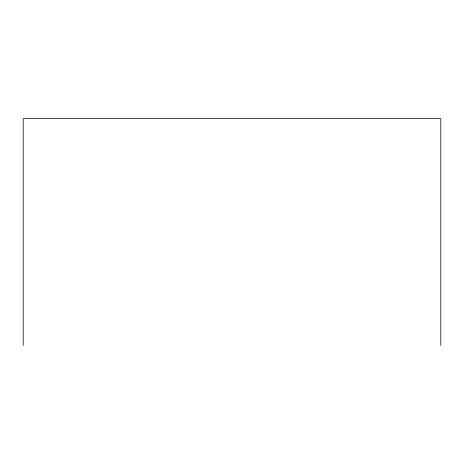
<?xml version="1.0" encoding="UTF-8"?>
<svg xmlns="http://www.w3.org/2000/svg" width="464" height="464" viewBox="0 0 464 464"><rect width="100%" height="100%" fill="white"/><g stroke="black" fill="none" stroke-linecap="round" stroke-linejoin="round"><path stroke-width="0.7" d="M440.8 345.39L440.8 118.61L23.2 118.61L23.2 345.39"/></g></svg>
